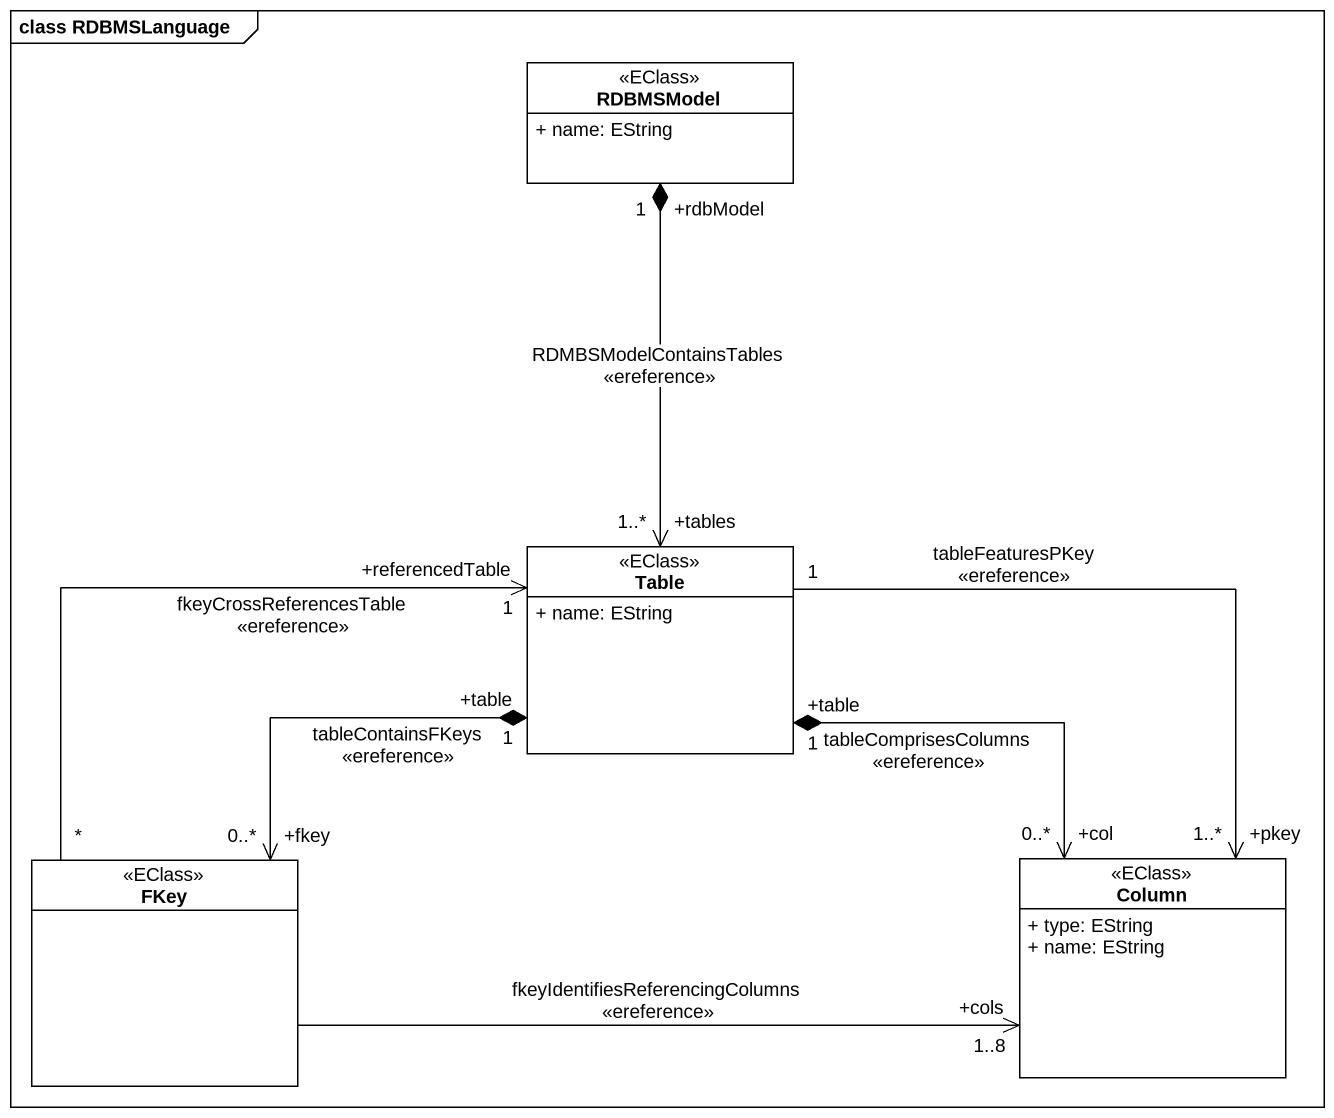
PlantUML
@startuml
mainframe class RDBMSLanguage
hide circle
hide empty members
skinparam classAttributeIconSize 0
class RDBMSModel <<EClass>> {
  + name: EString
}
class Table <<EClass>> {
  + name: EString
}
class FKey <<EClass>>
class Column <<EClass>> {
  + type: EString
  + name: EString
}
RDBMSModel "+rdbModel\n1" *--> "+tables\n1..*" Table : RDMBSModelContainsTables\n<<ereference>>
Table "+table\n1" *--> "+fkey\n0..*" FKey : tableContainsFKeys\n<<ereference>>
Table "+referencedTable\n1" <-- "*" FKey : fkeyCrossReferencesTable\n<<ereference>>
Column "+pkey\n1..*" <-up- "1" Table : tableFeaturesPKey\n<<ereference>>
Column "+col\n0..*" <-up-* "+table\n1" Table : tableComprisesColumns\n<<ereference>>
Column "+cols\n1..8" <-left- FKey : fkeyIdentifiesReferencingColumns\n<<ereference>>
@enduml
